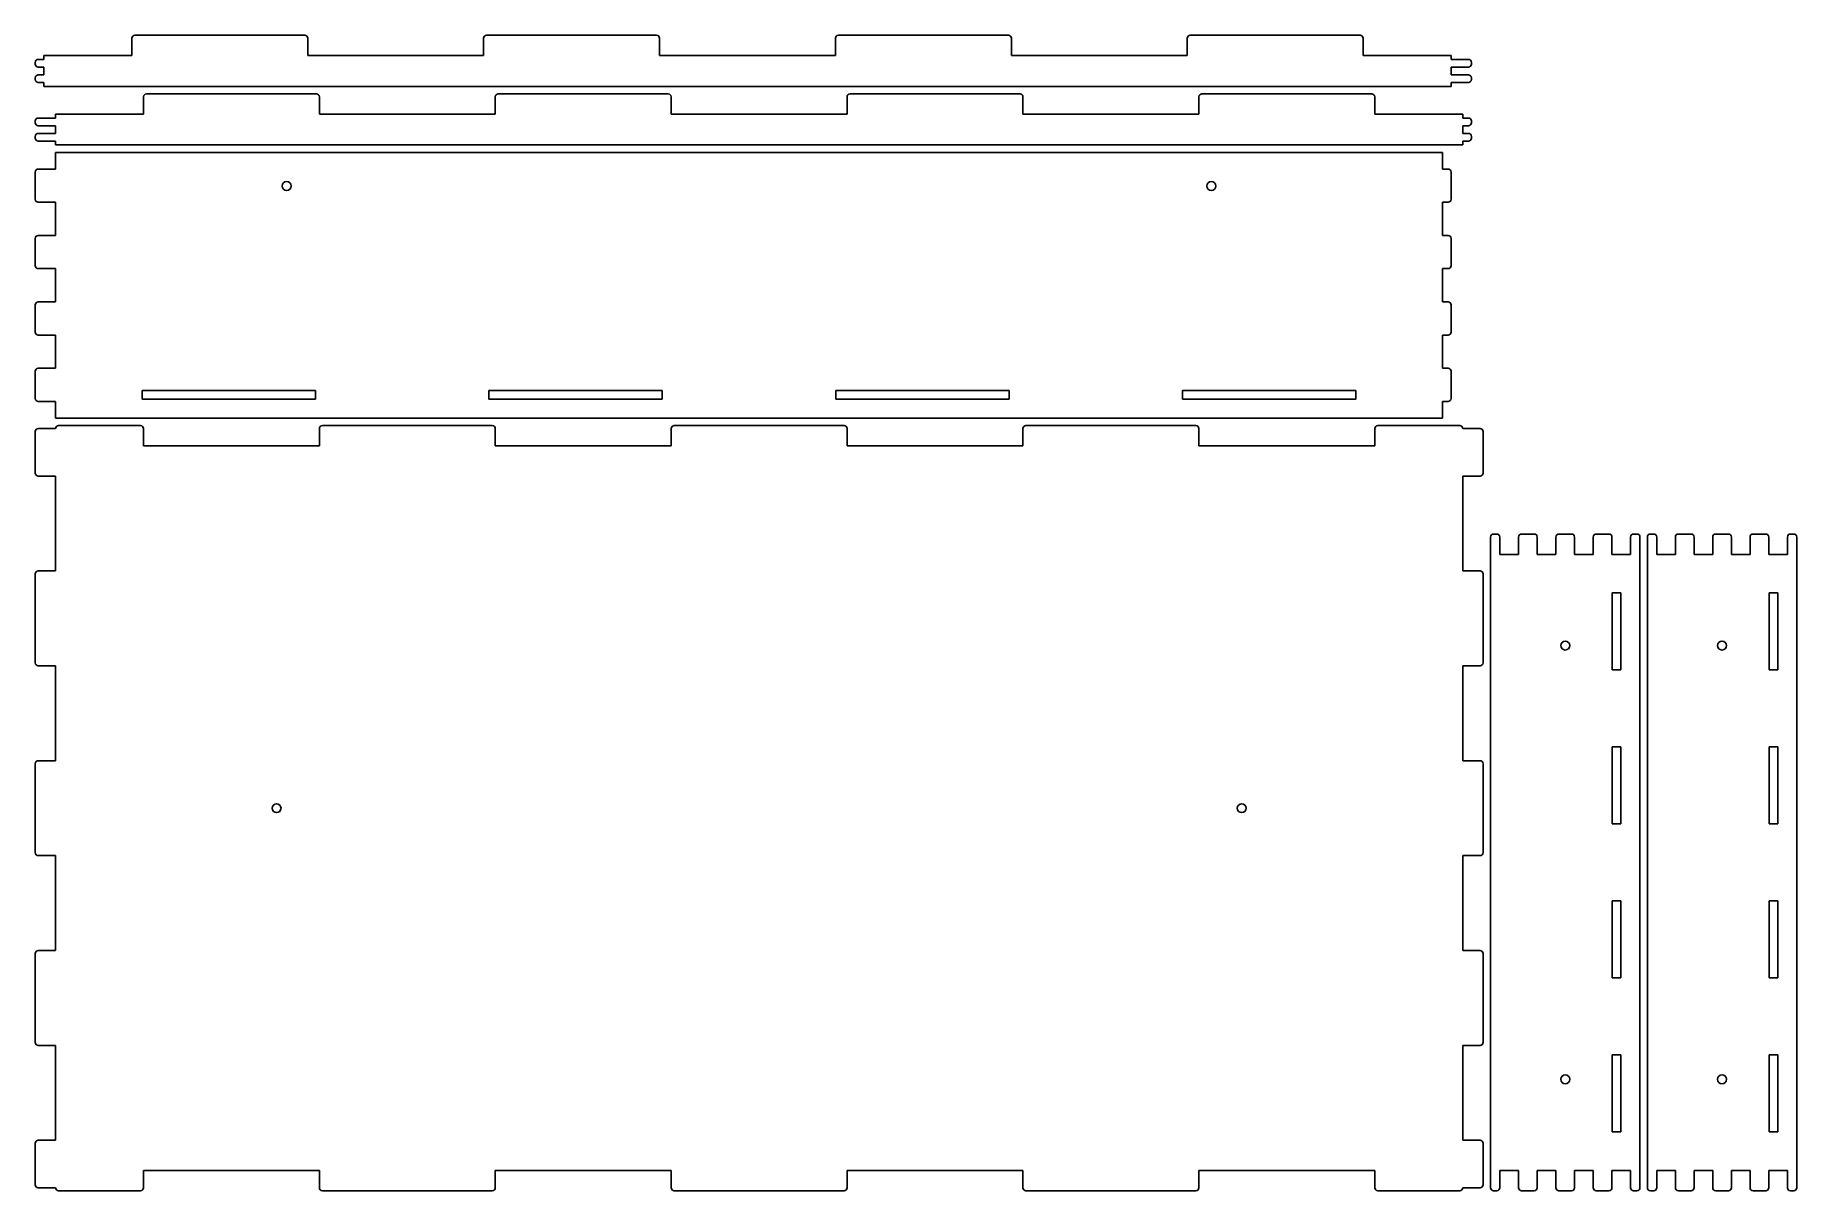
# Model space of a CAD drawing. Header units: millimetres. Extents: x 0 to 1179, y 0 to 773.
import ezdxf

# ---------------------------------------------------------------- set-up
doc = ezdxf.new("R2010")
doc.units = ezdxf.units.MM
doc.layers.add('SheetCutProfiles', color=7, linetype='CONTINUOUS')

msp = doc.modelspace()

# ---------------------------------------------------------------- linework, layer by layer
at = {"layer": 'SheetCutProfiles'}
for p, q in [((64.675, 771.2), (64.675, 759.6)), ((66.675, 773.2), (180.425, 773.2)), ((182.425, 759.6), (182.425, 771.2)), ((300.175, 771.2), (300.175, 759.6)), ((302.175, 773.2), (415.925, 773.2)), ((417.925, 759.6), (417.925, 771.2)), ((535.675, 771.2), (535.675, 759.6)), ((537.675, 773.2), (651.425, 773.2)), ((653.425, 759.6), (653.425, 771.2)), ((771.175, 771.2), (771.175, 759.6)), ((773.175, 773.2), (886.925, 773.2)), ((888.925, 759.6), (888.925, 771.2)), ((0, 753.875), (0, 755.025)), ((5.8, 757.025), (2, 757.025)), ((5.8, 759.6), (64.675, 759.6)), ((5.8, 757.025), (5.8, 759.6)), ((182.425, 759.6), (300.175, 759.6)), ((417.925, 759.6), (535.675, 759.6)), ((653.425, 759.6), (771.175, 759.6)), ((888.925, 759.6), (947.8, 759.6)), ((947.8, 757.025), (947.8, 759.6)), ((947.8, 757.025), (959.4, 757.025)), ((961.4, 753.875), (961.4, 755.025)), ((0, 743.575), (0, 744.725)), ((2, 751.875), (5.8, 751.875)), ((5.8, 746.725), (2, 746.725)), ((5.8, 746.725), (5.8, 751.875)), ((947.8, 746.725), (947.8, 751.875)), ((959.4, 751.875), (947.8, 751.875)), ((947.8, 746.725), (959.4, 746.725)), ((961.4, 743.575), (961.4, 744.725)), ((2, 741.575), (5.8, 741.575)), ((5.8, 739), (5.8, 741.575)), ((5.8, 739), (947.8, 739)), ((72.475, 720.4), (72.475, 732)), ((188.225, 734), (74.475, 734)), ((190.225, 732), (190.225, 720.4)), ((307.975, 720.4), (307.975, 732)), ((423.725, 734), (309.975, 734)), ((425.725, 732), (425.725, 720.4)), ((543.475, 720.4), (543.475, 732)), ((659.225, 734), (545.475, 734)), ((661.225, 732), (661.225, 720.4)), ((778.975, 720.4), (778.975, 732)), ((894.725, 734), (780.975, 734)), ((896.725, 732), (896.725, 720.4)), ((947.8, 739), (947.8, 741.575)), ((959.4, 741.575), (947.8, 741.575)), ((13.6, 717.825), (13.6, 720.4)), ((72.475, 720.4), (13.6, 720.4)), ((307.975, 720.4), (190.225, 720.4)), ((543.475, 720.4), (425.725, 720.4)), ((778.975, 720.4), (661.225, 720.4)), ((955.6, 720.4), (896.725, 720.4)), ((955.6, 717.825), (955.6, 720.4)), ((0, 714.675), (0, 715.825)), ((13.6, 717.825), (2, 717.825)), ((2, 712.675), (13.6, 712.675)), ((13.6, 707.525), (2, 707.525)), ((13.6, 707.525), (13.6, 712.675)), ((955.6, 717.825), (959.4, 717.825)), ((959.4, 712.675), (955.6, 712.675)), ((955.6, 707.525), (955.6, 712.675)), ((955.6, 707.525), (959.4, 707.525)), ((961.4, 714.675), (961.4, 715.825)), ((0, 704.375), (0, 705.525)), ((2, 702.375), (13.6, 702.375)), ((13.6, 699.8), (13.6, 702.375)), ((955.6, 699.8), (13.6, 699.8)), ((959.4, 702.375), (955.6, 702.375)), ((955.6, 699.8), (955.6, 702.375)), ((961.4, 704.375), (961.4, 705.525)), ((13.6, 694.8), (942, 694.8)), ((13.6, 683.6875), (13.6, 694.8)), ((942, 683.6875), (942, 694.8)), ((0, 663.4625), (0, 681.6875)), ((13.6, 683.6875), (2, 683.6875)), ((942, 683.6875), (945.8, 683.6875)), ((947.8, 663.4625), (947.8, 681.6875)), ((2, 661.4625), (13.6, 661.4625)), ((13.6, 639.2375), (13.6, 661.4625)), ((942, 639.2375), (942, 661.4625)), ((945.8, 661.4625), (942, 661.4625)), ((0, 619.0125), (0, 637.2375)), ((13.6, 639.2375), (2, 639.2375)), ((942, 639.2375), (945.8, 639.2375)), ((947.8, 619.0125), (947.8, 637.2375)), ((2, 617.0125), (13.6, 617.0125)), ((13.6, 594.7875), (13.6, 617.0125)), ((942, 594.7875), (942, 617.0125)), ((945.8, 617.0125), (942, 617.0125)), ((0, 574.5625), (0, 592.7875)), ((13.6, 594.7875), (2, 594.7875)), ((942, 594.7875), (945.8, 594.7875)), ((947.8, 574.5625), (947.8, 592.7875)), ((2, 572.5625), (13.6, 572.5625)), ((13.6, 550.3375), (13.6, 572.5625)), ((942, 550.3375), (942, 572.5625)), ((945.8, 572.5625), (942, 572.5625)), ((0, 530.1125), (0, 548.3375)), ((13.6, 550.3375), (2, 550.3375)), ((942, 550.3375), (945.8, 550.3375)), ((947.8, 530.1125), (947.8, 548.3375)), ((187.675, 535.5), (71.625, 535.5)), ((71.625, 535.5), (71.625, 529.7)), ((187.675, 529.7), (187.675, 535.5)), ((419.775, 535.5), (303.725, 535.5)), ((303.725, 535.5), (303.725, 529.7)), ((419.775, 529.7), (419.775, 535.5)), ((651.875, 535.5), (535.825, 535.5)), ((535.825, 535.5), (535.825, 529.7)), ((651.875, 529.7), (651.875, 535.5)), ((883.975, 535.5), (767.925, 535.5)), ((767.925, 535.5), (767.925, 529.7)), ((883.975, 529.7), (883.975, 535.5)), ((2, 528.1125), (13.6, 528.1125)), ((13.6, 517), (13.6, 528.1125)), ((71.625, 529.7), (187.675, 529.7)), ((303.725, 529.7), (419.775, 529.7)), ((535.825, 529.7), (651.875, 529.7)), ((767.925, 529.7), (883.975, 529.7)), ((942, 517), (942, 528.1125)), ((945.8, 528.1125), (942, 528.1125)), ((0, 480.25), (0, 508)), ((13.6, 510), (2, 510)), ((13.6, 517), (942, 517)), ((70.475, 512), (15.6, 512)), ((72.475, 498.4), (72.475, 510)), ((190.225, 510), (190.225, 498.4)), ((305.975, 512), (192.225, 512)), ((307.975, 498.4), (307.975, 510)), ((425.725, 510), (425.725, 498.4)), ((541.475, 512), (427.725, 512)), ((543.475, 498.4), (543.475, 510)), ((661.225, 510), (661.225, 498.4)), ((776.975, 512), (663.225, 512)), ((778.975, 498.4), (778.975, 510)), ((896.725, 510), (896.725, 498.4)), ((953.6, 512), (898.725, 512)), ((967.2, 510), (955.6, 510)), ((969.2, 508), (969.2, 480.25)), ((190.225, 498.4), (72.475, 498.4)), ((425.725, 498.4), (307.975, 498.4)), ((661.225, 498.4), (543.475, 498.4)), ((896.725, 498.4), (778.975, 498.4)), ((2, 478.25), (13.6, 478.25)), ((13.6, 478.25), (13.6, 414.75)), ((955.6, 478.25), (967.2, 478.25)), ((955.6, 414.75), (955.6, 478.25)), ((974.2, 437.4), (974.2, 2)), ((976.2, 439.4), (978.45, 439.4)), ((980.45, 425.8), (980.45, 437.4)), ((992.95, 437.4), (992.95, 425.8)), ((994.95, 439.4), (1003.45, 439.4)), ((1005.45, 425.8), (1005.45, 437.4)), ((1017.95, 437.4), (1017.95, 425.8)), ((1019.95, 439.4), (1028.45, 439.4)), ((1030.45, 425.8), (1030.45, 437.4)), ((1042.95, 437.4), (1042.95, 425.8)), ((1044.95, 439.4), (1053.45, 439.4)), ((1055.45, 425.8), (1055.45, 437.4)), ((1067.95, 437.4), (1067.95, 425.8)), ((1069.95, 439.4), (1072.2, 439.4)), ((1074.2, 437.4), (1074.2, 2)), ((1079.2, 2), (1079.2, 437.4)), ((1081.2, 439.4), (1083.45, 439.4)), ((1085.45, 437.4), (1085.45, 425.8)), ((1097.95, 425.8), (1097.95, 437.4)), ((1099.95, 439.4), (1108.45, 439.4)), ((1110.45, 437.4), (1110.45, 425.8)), ((1122.95, 425.8), (1122.95, 437.4)), ((1124.95, 439.4), (1133.45, 439.4)), ((1135.45, 437.4), (1135.45, 425.8)), ((1147.95, 425.8), (1147.95, 437.4)), ((1149.95, 439.4), (1158.45, 439.4)), ((1160.45, 437.4), (1160.45, 425.8)), ((1172.95, 425.8), (1172.95, 437.4)), ((1174.95, 439.4), (1177.2, 439.4)), ((1179.2, 2), (1179.2, 437.4)), ((992.95, 425.8), (980.45, 425.8)), ((1017.95, 425.8), (1005.45, 425.8)), ((1042.95, 425.8), (1030.45, 425.8)), ((1067.95, 425.8), (1055.45, 425.8)), ((1085.45, 425.8), (1097.95, 425.8)), ((1110.45, 425.8), (1122.95, 425.8)), ((1135.45, 425.8), (1147.95, 425.8)), ((1160.45, 425.8), (1172.95, 425.8)), ((0, 353.25), (0, 412.75)), ((13.6, 414.75), (2, 414.75)), ((967.2, 414.75), (955.6, 414.75)), ((969.2, 412.75), (969.2, 353.25)), ((1055.7, 348.5125), (1055.7, 400.0375)), ((1055.7, 400.0375), (1061.5, 400.0375)), ((1061.5, 400.0375), (1061.5, 348.5125)), ((1160.7, 400.0375), (1160.7, 348.5125)), ((1166.5, 400.0375), (1160.7, 400.0375)), ((1166.5, 348.5125), (1166.5, 400.0375)), ((2, 351.25), (13.6, 351.25)), ((13.6, 351.25), (13.6, 287.75)), ((955.6, 351.25), (967.2, 351.25)), ((955.6, 287.75), (955.6, 351.25)), ((1061.5, 348.5125), (1055.7, 348.5125)), ((1160.7, 348.5125), (1166.5, 348.5125)), ((1055.7, 245.4625), (1055.7, 296.9875)), ((1055.7, 296.9875), (1061.5, 296.9875)), ((1061.5, 296.9875), (1061.5, 245.4625)), ((1160.7, 296.9875), (1160.7, 245.4625)), ((1166.5, 296.9875), (1160.7, 296.9875)), ((1166.5, 245.4625), (1166.5, 296.9875)), ((0, 226.25), (0, 285.75)), ((13.6, 287.75), (2, 287.75)), ((967.2, 287.75), (955.6, 287.75)), ((969.2, 285.75), (969.2, 226.25)), ((1061.5, 245.4625), (1055.7, 245.4625)), ((1160.7, 245.4625), (1166.5, 245.4625)), ((2, 224.25), (13.6, 224.25)), ((13.6, 224.25), (13.6, 160.75)), ((955.6, 224.25), (967.2, 224.25)), ((955.6, 160.75), (955.6, 224.25)), ((1055.7, 142.4125), (1055.7, 193.9375)), ((1055.7, 193.9375), (1061.5, 193.9375)), ((1061.5, 193.9375), (1061.5, 142.4125)), ((1160.7, 193.9375), (1160.7, 142.4125)), ((1166.5, 193.9375), (1160.7, 193.9375)), ((1166.5, 142.4125), (1166.5, 193.9375)), ((0, 99.25), (0, 158.75)), ((13.6, 160.75), (2, 160.75)), ((967.2, 160.75), (955.6, 160.75)), ((969.2, 158.75), (969.2, 99.25)), ((1061.5, 142.4125), (1055.7, 142.4125)), ((1160.7, 142.4125), (1166.5, 142.4125)), ((2, 97.25), (13.6, 97.25)), ((13.6, 97.25), (13.6, 33.75)), ((955.6, 97.25), (967.2, 97.25)), ((955.6, 33.75), (955.6, 97.25)), ((1055.7, 39.3625), (1055.7, 90.8875)), ((1055.7, 90.8875), (1061.5, 90.8875)), ((1061.5, 90.8875), (1061.5, 39.3625)), ((1160.7, 90.8875), (1160.7, 39.3625)), ((1166.5, 90.8875), (1160.7, 90.8875)), ((1166.5, 39.3625), (1166.5, 90.8875)), ((1061.5, 39.3625), (1055.7, 39.3625)), ((1160.7, 39.3625), (1166.5, 39.3625)), ((0, 4), (0, 31.75)), ((13.6, 33.75), (2, 33.75)), ((967.2, 33.75), (955.6, 33.75)), ((969.2, 31.75), (969.2, 4)), ((72.475, 13.6), (190.225, 13.6)), ((72.475, 2), (72.475, 13.6)), ((190.225, 13.6), (190.225, 2)), ((307.975, 13.6), (425.725, 13.6)), ((307.975, 2), (307.975, 13.6)), ((425.725, 13.6), (425.725, 2)), ((543.475, 13.6), (661.225, 13.6)), ((543.475, 2), (543.475, 13.6)), ((661.225, 13.6), (661.225, 2)), ((778.975, 13.6), (896.725, 13.6)), ((778.975, 2), (778.975, 13.6)), ((896.725, 13.6), (896.725, 2)), ((980.45, 13.6), (992.95, 13.6)), ((980.45, 2), (980.45, 13.6)), ((992.95, 13.6), (992.95, 2)), ((1005.45, 13.6), (1017.95, 13.6)), ((1005.45, 2), (1005.45, 13.6)), ((1017.95, 13.6), (1017.95, 2)), ((1030.45, 13.6), (1042.95, 13.6)), ((1030.45, 2), (1030.45, 13.6)), ((1042.95, 13.6), (1042.95, 2)), ((1055.45, 13.6), (1067.95, 13.6)), ((1055.45, 2), (1055.45, 13.6)), ((1067.95, 13.6), (1067.95, 2)), ((1085.45, 13.6), (1085.45, 2)), ((1097.95, 13.6), (1085.45, 13.6)), ((1097.95, 2), (1097.95, 13.6)), ((1110.45, 13.6), (1110.45, 2)), ((1122.95, 13.6), (1110.45, 13.6)), ((1122.95, 2), (1122.95, 13.6)), ((1135.45, 13.6), (1135.45, 2)), ((1147.95, 13.6), (1135.45, 13.6)), ((1147.95, 2), (1147.95, 13.6)), ((1160.45, 13.6), (1160.45, 2)), ((1172.95, 13.6), (1160.45, 13.6)), ((1172.95, 2), (1172.95, 13.6)), ((2, 2), (13.6, 2)), ((15.6, 0), (70.475, 0)), ((192.225, 0), (305.975, 0)), ((427.725, 0), (541.475, 0)), ((663.225, 0), (776.975, 0)), ((898.725, 0), (953.6, 0)), ((955.6, 2), (967.2, 2)), ((976.2, 0), (978.45, 0)), ((994.95, 0), (1003.45, 0)), ((1019.95, 0), (1028.45, 0)), ((1044.95, 0), (1053.45, 0)), ((1069.95, 0), (1072.2, 0)), ((1081.2, 0), (1083.45, 0)), ((1099.95, 0), (1108.45, 0)), ((1124.95, 0), (1133.45, 0)), ((1149.95, 0), (1158.45, 0)), ((1174.95, 0), (1177.2, 0))]:
    msp.add_line(p, q, dxfattribs=at)
for centre in [(168.3333, 672.3), (787.2667, 672.3), (1024.2, 364.8333), (1129.2, 364.8333), (161.5333, 256), (807.6667, 256), (1024.2, 74.5667), (1129.2, 74.5667)]:
    msp.add_circle(centre, 3, dxfattribs=at)
for centre, start, end in [((66.675, 771.2), 90, 180), ((180.425, 771.2), 0, 90), ((302.175, 771.2), 90, 180), ((415.925, 771.2), 0, 90), ((537.675, 771.2), 90, 180), ((651.425, 771.2), 0, 90), ((773.175, 771.2), 90, 180), ((886.925, 771.2), 0, 90), ((2, 755.025), 90, 180), ((959.4, 755.025), 0, 90), ((2, 753.875), 180, -90), ((2, 744.725), 90, 180), ((2, 743.575), 180, -90), ((959.4, 753.875), -90, 0), ((959.4, 744.725), 0, 90), ((959.4, 743.575), -90, 0), ((74.475, 732), 90, 180), ((188.225, 732), 0, 90), ((309.975, 732), 90, 180), ((423.725, 732), 0, 90), ((545.475, 732), 90, 180), ((659.225, 732), 0, 90), ((780.975, 732), 90, 180), ((894.725, 732), 0, 90), ((2, 715.825), 90, 180), ((2, 714.675), 180, -90), ((2, 705.525), 90, 180), ((959.4, 715.825), 0, 90), ((959.4, 714.675), -90, 0), ((959.4, 705.525), 0, 90), ((2, 704.375), 180, -90), ((959.4, 704.375), -90, 0), ((2, 681.6875), 90, 180), ((945.8, 681.6875), 0, 90), ((2, 663.4625), 180, -90), ((945.8, 663.4625), -90, 0), ((2, 637.2375), 90, 180), ((945.8, 637.2375), 0, 90), ((2, 619.0125), 180, -90), ((945.8, 619.0125), -90, 0), ((2, 592.7875), 90, 180), ((945.8, 592.7875), 0, 90), ((2, 574.5625), 180, -90), ((945.8, 574.5625), -90, 0), ((2, 548.3375), 90, 180), ((945.8, 548.3375), 0, 90), ((2, 530.1125), 180, -90), ((945.8, 530.1125), -90, 0), ((2, 508), 90, 180), ((15.6, 510), 90, 180), ((70.475, 510), 0, 90), ((192.225, 510), 90, 180), ((305.975, 510), 0, 90), ((427.725, 510), 90, 180), ((541.475, 510), 0, 90), ((663.225, 510), 90, 180), ((776.975, 510), 0, 90), ((898.725, 510), 90, 180), ((953.6, 510), 0, 90), ((967.2, 508), 0, 90), ((2, 480.25), 180, -90), ((967.2, 480.25), -90, 0), ((976.2, 437.4), 90, 180), ((978.45, 437.4), 0, 90), ((994.95, 437.4), 90, 180), ((1003.45, 437.4), 0, 90), ((1019.95, 437.4), 90, 180), ((1028.45, 437.4), 0, 90), ((1044.95, 437.4), 90, 180), ((1053.45, 437.4), 0, 90), ((1069.95, 437.4), 90, 180), ((1072.2, 437.4), 0, 90), ((1081.2, 437.4), 90, 180), ((1083.45, 437.4), 0, 90), ((1099.95, 437.4), 90, 180), ((1108.45, 437.4), 0, 90), ((1124.95, 437.4), 90, 180), ((1133.45, 437.4), 0, 90), ((1149.95, 437.4), 90, 180), ((1158.45, 437.4), 0, 90), ((1174.95, 437.4), 90, 180), ((1177.2, 437.4), 0, 90), ((2, 412.75), 90, 180), ((967.2, 412.75), 0, 90), ((2, 353.25), 180, -90), ((967.2, 353.25), -90, 0), ((2, 285.75), 90, 180), ((967.2, 285.75), 0, 90), ((2, 226.25), 180, -90), ((967.2, 226.25), -90, 0), ((2, 158.75), 90, 180), ((967.2, 158.75), 0, 90), ((2, 99.25), 180, -90), ((967.2, 99.25), -90, 0), ((2, 31.75), 90, 180), ((967.2, 31.75), 0, 90), ((2, 4), 180, -90), ((15.6, 2), 180, -90), ((70.475, 2), -90, 0), ((192.225, 2), 180, -90), ((305.975, 2), -90, 0), ((427.725, 2), 180, -90), ((541.475, 2), -90, 0), ((663.225, 2), 180, -90), ((776.975, 2), -90, 0), ((898.725, 2), 180, -90), ((953.6, 2), -90, 0), ((967.2, 4), -90, 0), ((976.2, 2), 180, -90), ((978.45, 2), -90, 0), ((994.95, 2), 180, -90), ((1003.45, 2), -90, 0), ((1019.95, 2), 180, -90), ((1028.45, 2), -90, 0), ((1044.95, 2), 180, -90), ((1053.45, 2), -90, 0), ((1069.95, 2), 180, -90), ((1072.2, 2), -90, 0), ((1081.2, 2), 180, -90), ((1083.45, 2), -90, 0), ((1099.95, 2), 180, -90), ((1108.45, 2), -90, 0), ((1124.95, 2), 180, -90), ((1133.45, 2), -90, 0), ((1149.95, 2), 180, -90), ((1158.45, 2), -90, 0), ((1174.95, 2), 180, -90), ((1177.2, 2), -90, 0)]:
    msp.add_arc(centre, 2, start, end, dxfattribs=at)

doc.saveas('drawing.dxf')
